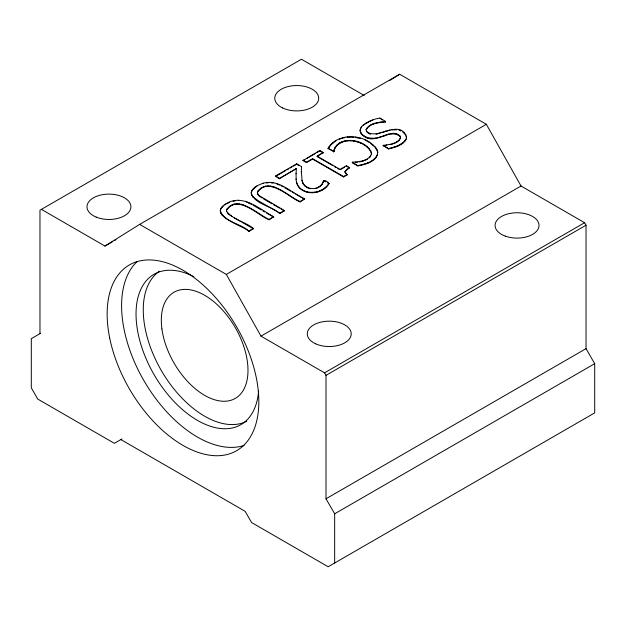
<?xml version="1.0" encoding="UTF-8"?>
<svg xmlns="http://www.w3.org/2000/svg" width="626" height="626" viewBox="0 0 626 626"><rect width="100%" height="100%" fill="white"/><g stroke="black" fill="none" stroke-linecap="round" stroke-linejoin="round"><path stroke-width="0.94" d="M301.341 171.907L301.497 166.61L296.677 163.824L275.487 176.062L279.431 178.754L296.309 168.59L279.431 178.34L275.487 176.062M371.515 152.384L371.461 154.614C369.794 139.144 336.475 133.674 333.877 151.742L328.094 148.378C338.017 130.685 370.999 134.027 377.768 152.337L377.275 150.631M296.067 173.785L296.309 168.59M371.461 154.199C368.471 161.148 359.293 161.798 352.673 162.15L352.305 162.776L357.822 165.96C365.6 164.435 377.478 161.61 377.768 151.922M333.877 151.742L334.049 149.747M345.223 171.203L345.098 172.4L345.223 171.203L346.608 169.536L349.425 167.619L346.288 165.812L340.059 169.403L317.046 156.117L323.274 152.517L317.046 156.531L332.664 165.546M226.463 209.882L226.573 211.643L226.573 211.228C232.935 219.789 245.361 221.839 253.436 228.443L248.874 231.495C244.68 226.056 205.852 215.594 226.252 203.661C242.731 193.324 260.087 209.428 273.711 216.737L269.141 219.789C258.319 215.727 237.692 193.763 226.463 210.305C236.644 192.878 258.914 215.454 269.141 219.374L273.711 216.737M220.25 211.189L220.634 208.951M251.605 191.063L251.222 193.309C251.699 187.385 258.522 184.967 263.296 183.191C278.946 178.848 291.732 193.113 304.682 198.857L300.12 201.908C289.298 197.847 268.664 175.883 257.435 192.417L257.544 193.763L259.289 196.11L257.544 193.34L257.435 192.002C268.664 175.468 289.298 197.425 300.12 201.494L304.682 198.857M360.122 130.49L360.122 130.075C361.531 138.479 373.159 139.473 379.794 137.141C386.109 135.294 394.552 130.177 400.202 136.171L400.202 136.585C389.45 127.641 375.944 144.888 364.301 136.491C351.233 127.493 372.478 118.76 379.935 118.126L385.655 121.428L385.334 122.031C378.667 122.579 369.716 123.353 366.108 129.817C368.957 122.876 378.785 122.226 385.334 121.616L385.655 121.428M396.79 141.844L396.79 142.258L399.302 140.381L400.452 138.017C397.119 144.011 389.161 144.465 383.143 145.412L388.605 148.98C395.155 147.079 404.686 145.185 406.517 137.524L406.517 137.939C401.039 117.297 377.095 141.233 366.484 131.296L367.72 132.798M334.049 150.162C340.474 135.099 365.365 139.872 371.515 152.807M306.99 187.166L306.99 187.581C304.346 186.055 302.381 183.379 302.084 180.311C303.266 187.597 312.593 190.789 318.564 187.057C324.636 184.897 321.357 176.086 328.947 183.277L328.947 183.692C321.866 196.642 296.294 196.165 296.129 178.973L296.129 179.396L296.067 173.363M318.564 187.057L318.564 187.479L322.374 184.028L323.798 180.601M352.305 162.361L357.822 165.546C365.169 164.122 374.262 161.891 377.556 154.387L377.556 154.81M361.57 126.992L360.568 128.706L360.568 128.283M220.634 209.366L223.529 205.461M251.605 191.486L252.669 189.733L257.223 185.781M328.094 148.8L330.7 145.029L335.051 141.445M383.143 145.412L388.605 148.565C394.904 146.938 402.26 145.005 406.016 139.238L406.016 139.653M345.223 171.618L349.425 167.619M296.497 182.534L296.497 182.119C300.746 196.361 322.194 194.788 328.947 183.277M363.98 124.84L365.318 123.956M224.89 204.976L226.252 203.661M41.41 209.366L104.972 246.065L139.645 224.382L399.678 74.251L486.355 124.3L521.028 186.016L584.59 222.715L586.03 225.219L586.03 348.659L594.7 363.667L594.7 412.878L328.165 566.757L251.605 522.553L245.102 511.293L120.865 439.569M389.771 80.449L399.678 74.251M104.972 246.065L112.602 241.667M114.292 240.689L115.99 239.711M345.098 171.986L347.14 174.897L343.564 176.955L312.617 159.09L306.529 162.603L303.023 160.577L319.769 150.498L323.274 152.517M275.487 176.477L285.268 170.828M286.896 169.889L288.531 168.95M290.159 168.011L291.786 167.064M293.422 166.125L296.677 164.239L299.087 165.632M303.023 160.577L304.698 159.614M306.372 158.644L315.582 153.331M317.257 152.361L319.769 150.913L323.274 152.94M303.023 160.162L306.529 162.189L312.617 158.675L343.564 176.54L347.14 174.474M328.094 148.378L333.877 151.32M40.62 333.267L31.3 338.65L31.3 387.854L37.803 399.114L114.362 443.318L121.992 438.92M340.841 169.372L344.73 167.126M352.305 162.776L352.673 162.15M383.143 145.827L386.758 145.357L386.758 144.942M323.798 181.016L325.684 181.814M220.25 210.774C224.476 222.105 240.689 223.466 248.874 231.08L253.436 228.443M251.652 195.343L251.652 194.921L253.014 196.869L258.421 200.829L279.845 213.2L284.415 210.563L279.845 213.615C271.809 205.86 254.766 204.679 251.222 192.894M139.645 224.382L226.322 274.423L486.355 124.3M226.322 274.423L260.995 336.146L521.028 186.016M260.995 336.146L324.558 372.838L584.59 222.715M334.667 563.009L334.667 513.797L326.005 498.781L326.005 375.342L586.03 225.219M326.005 498.781L586.03 348.659M334.667 513.797L594.7 363.667M368.902 122.007L365.983 123.51L365.983 123.095M227.003 203.7L228.521 202.941M396.039 142.618L393.762 143.683L393.762 143.268M360.216 161.813L366.672 159.599M317.672 187.855L315.895 188.622L315.895 188.207M382.322 132.399L389.967 130.091L389.967 129.676M378.753 133.612L381.5 132.266M342.375 138.252L339.331 139.222L339.331 138.808M392.901 143.941L390.303 144.716L390.303 144.301M376.03 134.355L377.838 133.925M233.099 201.329L235.407 200.852M344.754 137.72L343.142 138.002L343.142 137.587M357.485 162.228L355.56 162.447L355.56 162.024M267.944 182.862L266.379 182.972L266.379 182.557M350.544 137.164L347.18 137.297L347.18 136.883M396.501 129.48L396.501 129.895L392.119 129.801L392.119 129.386M271.269 182.878L273.022 183.003L273.022 182.589M351.382 137.133L353.987 137.376M356.609 137.728L360.146 138.518L360.146 138.103M277.185 184.091L279.697 185.061L279.697 184.647M251.574 204.42L245.376 201.236M307.734 187.878L309.956 188.778L309.956 188.356M368.338 133.338L370.451 134.269L370.451 133.847M281.121 185.797L283.257 186.9M364.168 95.457L301.442 59.243L39.97 210.203L39.97 333.642M382.384 119.957L379.935 118.126M349.425 168.034L346.288 165.812M334.307 166.5L335.951 167.447M337.594 168.394L339.237 169.349M327.312 182.753L328.947 183.692M284.908 187.855L290.675 191.188M292.326 192.135L293.97 193.09M295.621 194.037L304.682 199.271M284.415 210.563L259.289 195.695M263.702 199.021L271.981 203.802M273.64 204.757L279.439 208.106M281.097 209.061L284.415 210.978M253.107 205.258L261.347 210.015M262.998 210.97L264.649 211.924M266.293 212.871L273.711 217.152M234.382 217.856L240.181 221.205M241.839 222.16L253.436 228.858M370.459 143.291L374.716 146.648M260.001 196.595L262.153 198.059M227.238 212.441L228.31 213.99L231.902 216.424M402.768 132.023L405.789 134.707L405.789 134.285M347.14 174.897L345.372 172.792M324.558 372.838L326.005 375.342M366.108 129.402L366.484 131.71M302.084 180.734L301.341 171.493M400.202 136.171L400.452 138.432M406.438 135.834L406.438 136.249M404.928 140.881L404.928 141.296M404.568 132.876L404.568 133.291M403.277 142.454L403.277 142.869M401.039 143.949L401.039 144.363M400.734 130.599L400.734 131.014L398.637 129.895M399.302 139.966L399.302 140.381M398.504 134.629L398.504 135.044M398.089 145.482L398.089 145.897M396.242 133.659L396.242 134.074M395.006 146.766L395.006 147.18M394.325 129.316L394.325 129.731M393.864 133.283L393.864 133.698M391.829 147.791L391.829 148.206M391.336 133.448L391.336 133.87M388.629 134.12L388.629 134.535M388.605 148.565L388.605 148.98M385.608 130.834L385.608 131.249M385.334 121.616L385.334 122.031M384.192 135.654L384.192 136.077M383.488 145.209L383.488 145.631M381.038 121.921L381.038 122.336M379.794 137.141L379.794 137.556M377.032 149.364L377.032 149.778L375.381 146.852M376.922 122.673L376.922 123.095M376.422 156.758L376.422 157.181M375.365 138.127L375.365 138.549M374.348 159.004L374.348 159.427M373.245 123.791L373.245 124.206M373.112 119.871L369.63 121.624L369.63 121.209M372.72 144.371L372.72 144.786M371.335 138.244L371.335 138.667M371.335 161.093L371.335 161.516M370.835 150.498L370.835 150.921M370.733 155.905L369.387 157.877L369.387 157.455M370.248 125.184L370.248 125.599M369.371 148.542L369.371 148.957M368.957 141.883L368.957 142.298L364.59 139.684M367.838 162.823L367.838 163.237M367.658 137.548L367.658 137.963M367.485 158.816L367.485 159.239M367.321 127.328L367.321 127.751M367.157 146.562L367.157 146.977M366.5 128.377L366.5 128.792M364.395 164.067L364.395 164.481M364.301 136.077L364.301 136.491M364.207 144.622L364.207 145.044M363.448 160.616L363.448 161.031M363.307 124.871L363.307 125.286M362.509 134.809L362.509 135.224M361.257 164.881L361.257 165.295M361.147 133.315L361.147 133.729M360.709 142.853L360.709 143.268M360.326 131.703L360.326 132.117M359.41 161.586L359.41 162.009M357.822 165.546L357.822 165.96M357.274 141.609L357.274 142.024M355.717 137.117L355.717 137.532M353.917 140.834L353.917 141.249M350.646 140.474L350.646 140.889M347.594 140.506L347.594 140.92M346.608 169.536L346.608 169.951M344.707 140.928L344.707 141.351M343.564 176.54L343.564 176.955M342.062 141.711L342.062 142.125M339.738 142.798L339.738 143.221M336.553 145.201L336.553 145.615M335.818 140.514L335.818 140.928M334.777 147.634L334.777 148.049M333.533 151.523L333.533 151.938M332.735 142.579L332.735 143.002M330.7 144.614L330.7 145.029M329.213 146.562L329.213 146.977M326.365 186.384L326.365 186.798M324.393 188.105L324.393 188.528M324.057 180.452L324.057 180.875M323.298 181.986L323.298 182.401M322.374 183.614L322.374 184.028M322.21 189.561L322.21 189.983M320.731 185.445L320.731 185.867M319.769 150.498L319.769 150.913M319.784 190.781L319.784 191.196M317.296 191.666L317.296 192.08M314.753 192.213L314.753 192.636M312.617 158.675L312.617 159.09M312.147 192.432L312.147 192.847M309.565 192.315L309.565 192.738M307.1 191.877L307.1 192.292M306.529 162.189L306.529 162.603M304.752 191.11L304.752 191.525M304.619 185.39L304.619 185.805M303.054 183.246L303.054 183.661M302.514 190.014L302.514 190.429M301.497 166.61L301.497 167.025M300.12 201.494L300.12 201.908M299.275 187.597L299.275 188.019M297.42 185.022L297.42 185.437M296.677 163.824L296.677 164.239M279.845 213.2L279.845 213.615M279.431 178.34L279.431 178.754M276.348 183.348L276.348 183.77M274.391 186.986L274.391 187.401M272.404 186.352L272.404 186.767M270.299 185.977L270.299 186.399M269.141 219.374L269.141 219.789M267.991 185.906L267.991 186.321M265.698 186.212L265.698 186.634M263.405 186.916L263.405 187.338M263.296 183.191L263.296 183.606M261.12 188.035L261.12 188.449M259.274 189.302L259.274 189.717M258.209 194.561L258.209 194.976M258.029 190.64L258.029 191.055M257.544 193.34L257.544 193.763M257.435 192.002L257.435 192.417M255.283 198.802L255.283 199.224M254.5 187.573L254.5 187.996M253.014 196.869L253.014 197.284M252.669 189.318L252.669 189.733M248.874 231.08L248.874 231.495M248.725 202.527L248.725 202.941M243.42 204.866L243.42 205.281M241.433 204.232L241.433 204.647M239.328 203.865L239.328 204.279M238.537 200.21L238.537 200.633M237.019 203.786L237.019 204.201M234.727 204.092L234.727 204.514M232.434 204.796L232.434 205.218M230.149 205.915L230.149 206.33M229.28 202.143L229.28 202.558M228.31 213.576L228.31 213.99M228.302 207.183L228.302 207.605M227.058 208.521L227.058 208.943M224.311 216.69L224.311 217.105M222.042 214.749L222.042 215.164M221.698 207.198L221.698 207.613M220.673 212.809L220.673 213.223M244.132 445.454A107.257 61.927 60 0 1 144.074 380.921A107.257 61.927 60 0 1 137.204 261.496M246.777 421.212A86.826 50.127 60 0 1 161.485 370.803A86.826 50.127 60 0 1 159.52 271.199M258.601 390.898A86.826 50.127 60 0 1 195.101 418.982A86.826 50.127 60 0 1 136.038 314.753A86.826 50.127 60 0 1 193.872 276.661M109.683 337.97A107.257 61.927 60 0 0 236.479 450.79A107.257 61.927 60 0 0 202.793 284.728A107.257 61.927 60 0 0 109.683 337.97M282.608 107.938A21.965 12.676 0 0 0 318.368 100.45A21.965 12.676 0 0 0 289.267 86.31A21.965 12.676 0 0 0 282.608 107.938M161.923 328.994A61.293 35.385 60 0 0 232.277 399.826A61.293 35.385 60 0 0 219.757 307.139A61.293 35.385 60 0 0 161.923 328.994M96.193 217.112A21.965 12.676 0 0 0 130.811 208.012A21.965 12.676 0 0 0 99.847 195.257A21.965 12.676 0 0 0 96.193 217.112M505.292 236.135A21.965 12.676 0 0 0 538.994 225.947A21.965 12.676 0 0 0 506.872 214.194A21.965 12.676 0 0 0 505.292 236.135M315.614 343.791A21.965 12.676 0 0 0 350.983 335.7A21.965 12.676 0 0 0 321.161 322.061A21.965 12.676 0 0 0 315.614 343.791"/></g></svg>
